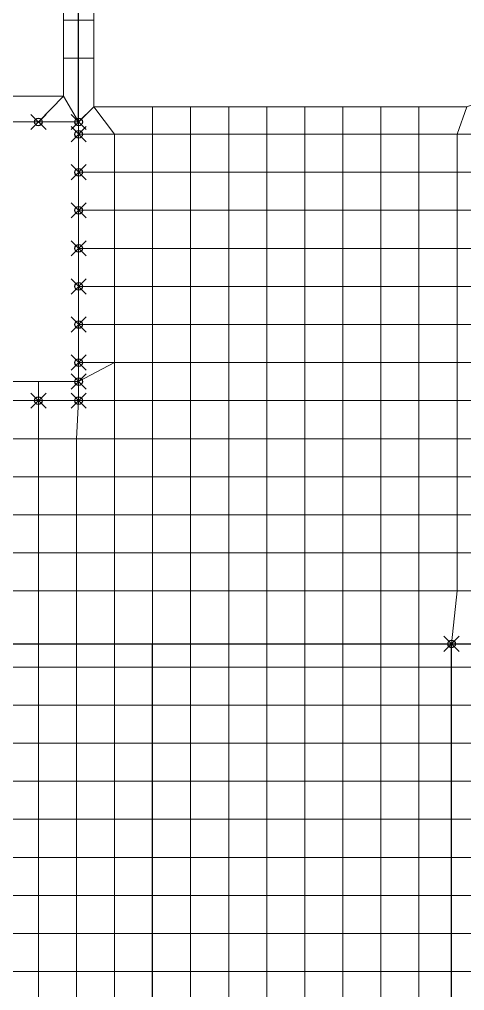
# Model space of a CAD drawing. Header units: inches. Extents: x 0 to 43.9, y -17.3 to 19.6.
# Drawn here: x 16.62 to 19.55, y 6.62 to 13 of the extents above; entities that cross this region are included whole.
import ezdxf

# ---------------------------------------------------------------- set-up
doc = ezdxf.new("R2010")
doc.units = ezdxf.units.IN
doc.header["$MEASUREMENT"] = 0
doc.header["$PDMODE"] = 35
doc.header["$PDSIZE"] = 0.05
doc.layers.add('POINTS', color=5, linetype='Continuous')
for name, color, linetype, lineweight in [('SAP.Beam 25X60', 150, 'Continuous', 30), ('SAP.Deck', 41, 'Continuous', 15), ('SAP.Slab 30cm', 11, 'Continuous', 15), ('SAP.Steel BeaM', 130, 'Continuous', 30), ('SAP.Wall', 190, 'Continuous', 30), ('SAP.WL Load', 104, 'Continuous', 20)]:
    doc.layers.add(name, color=color, linetype=linetype, lineweight=lineweight)

msp = doc.modelspace()

# ---------------------------------------------------------------- linework, layer by layer
at = {"layer": 'POINTS'}
msp.add_point((19.4639, 8.90204), dxfattribs=at)
at = {"layer": 'SAP.Beam 25X60'}
msp.add_line((17.0139, 12.3304), (17.0139, 16.40195), dxfattribs=at)
at = {"layer": 'SAP.Deck'}
for points in [[(16.5, 8.75), (16.75, 8.75), (16.75, 8.90204), (16.5, 8.90204)], [(16.75, 8.75), (17, 8.75), (17, 8.90204), (16.75, 8.90204)], [(17, 8.75), (17.25, 8.75), (17.25, 8.90204), (17, 8.90204)], [(17.25, 8.75), (17.5, 8.75), (17.5, 8.90204), (17.25, 8.90204)], [(17.5, 8.75), (17.75, 8.75), (17.75, 8.90204), (17.5, 8.90204)], [(17.75, 8.75), (18, 8.75), (18, 8.90204), (17.75, 8.90204)], [(18, 8.75), (18.25, 8.75), (18.25, 8.90204), (18, 8.90204)], [(18.25, 8.75), (18.5, 8.75), (18.5, 8.90204), (18.25, 8.90204)], [(18.5, 8.75), (18.75, 8.75), (18.75, 8.90204), (18.5, 8.90204)], [(18.75, 8.75), (19, 8.75), (19, 8.90204), (18.75, 8.90204)], [(19, 8.75), (19.25, 8.75), (19.25, 8.90204), (19, 8.90204)], [(19.25, 8.75), (19.4639, 8.75), (19.4639, 8.90204), (19.25, 8.90204)], [(19.4639, 8.75), (19.75, 8.75), (19.75, 8.90204), (19.4639, 8.90204)], [(16.5, 8.5), (16.75, 8.5), (16.75, 8.75), (16.5, 8.75)], [(16.75, 8.5), (17, 8.5), (17, 8.75), (16.75, 8.75)], [(17, 8.5), (17.25, 8.5), (17.25, 8.75), (17, 8.75)], [(17.25, 8.5), (17.5, 8.5), (17.5, 8.75), (17.25, 8.75)], [(17.5, 8.5), (17.75, 8.5), (17.75, 8.75), (17.5, 8.75)], [(17.75, 8.5), (18, 8.5), (18, 8.75), (17.75, 8.75)], [(18, 8.5), (18.25, 8.5), (18.25, 8.75), (18, 8.75)], [(18.25, 8.5), (18.5, 8.5), (18.5, 8.75), (18.25, 8.75)], [(18.5, 8.5), (18.75, 8.5), (18.75, 8.75), (18.5, 8.75)], [(18.75, 8.5), (19, 8.5), (19, 8.75), (18.75, 8.75)], [(19, 8.5), (19.25, 8.5), (19.25, 8.75), (19, 8.75)], [(19.25, 8.5), (19.4639, 8.5), (19.4639, 8.75), (19.25, 8.75)], [(19.4639, 8.5), (19.75, 8.5), (19.75, 8.75), (19.4639, 8.75)], [(16.5, 8.25), (16.75, 8.25), (16.75, 8.5), (16.5, 8.5)], [(16.75, 8.25), (17, 8.25), (17, 8.5), (16.75, 8.5)], [(17, 8.25), (17.25, 8.25), (17.25, 8.5), (17, 8.5)], [(17.25, 8.25), (17.5, 8.25), (17.5, 8.5), (17.25, 8.5)], [(17.5, 8.25), (17.75, 8.25), (17.75, 8.5), (17.5, 8.5)], [(17.75, 8.25), (18, 8.25), (18, 8.5), (17.75, 8.5)], [(18, 8.25), (18.25, 8.25), (18.25, 8.5), (18, 8.5)], [(18.25, 8.25), (18.5, 8.25), (18.5, 8.5), (18.25, 8.5)], [(18.5, 8.25), (18.75, 8.25), (18.75, 8.5), (18.5, 8.5)], [(18.75, 8.25), (19, 8.25), (19, 8.5), (18.75, 8.5)], [(19, 8.25), (19.25, 8.25), (19.25, 8.5), (19, 8.5)], [(19.25, 8.25), (19.4639, 8.25), (19.4639, 8.5), (19.25, 8.5)], [(19.4639, 8.25), (19.75, 8.25), (19.75, 8.5), (19.4639, 8.5)], [(16.5, 8), (16.75, 8), (16.75, 8.25), (16.5, 8.25)], [(16.75, 8), (17, 8), (17, 8.25), (16.75, 8.25)], [(17, 8), (17.25, 8), (17.25, 8.25), (17, 8.25)], [(17.25, 8), (17.5, 8), (17.5, 8.25), (17.25, 8.25)], [(17.5, 8), (17.75, 8), (17.75, 8.25), (17.5, 8.25)], [(17.75, 8), (18, 8), (18, 8.25), (17.75, 8.25)], [(18, 8), (18.25, 8), (18.25, 8.25), (18, 8.25)], [(18.25, 8), (18.5, 8), (18.5, 8.25), (18.25, 8.25)], [(18.5, 8), (18.75, 8), (18.75, 8.25), (18.5, 8.25)], [(18.75, 8), (19, 8), (19, 8.25), (18.75, 8.25)], [(19, 8), (19.25, 8), (19.25, 8.25), (19, 8.25)], [(19.25, 8), (19.4639, 8), (19.4639, 8.25), (19.25, 8.25)], [(19.4639, 8), (19.75, 8), (19.75, 8.25), (19.4639, 8.25)], [(16.5, 7.75), (16.75, 7.75), (16.75, 8), (16.5, 8)], [(16.75, 7.75), (17, 7.75), (17, 8), (16.75, 8)], [(17, 7.75), (17.25, 7.75), (17.25, 8), (17, 8)], [(17.25, 7.75), (17.5, 7.75), (17.5, 8), (17.25, 8)], [(17.5, 7.75), (17.75, 7.75), (17.75, 8), (17.5, 8)], [(17.75, 7.75), (18, 7.75), (18, 8), (17.75, 8)], [(18, 7.75), (18.25, 7.75), (18.25, 8), (18, 8)], [(18.25, 7.75), (18.5, 7.75), (18.5, 8), (18.25, 8)], [(18.5, 7.75), (18.75, 7.75), (18.75, 8), (18.5, 8)], [(18.75, 7.75), (19, 7.75), (19, 8), (18.75, 8)], [(19, 7.75), (19.25, 7.75), (19.25, 8), (19, 8)], [(19.25, 7.75), (19.4639, 7.75), (19.4639, 8), (19.25, 8)], [(19.4639, 7.75), (19.75, 7.75), (19.75, 8), (19.4639, 8)], [(16.5, 7.5), (16.75, 7.5), (16.75, 7.75), (16.5, 7.75)], [(16.75, 7.5), (17, 7.5), (17, 7.75), (16.75, 7.75)], [(17, 7.5), (17.25, 7.5), (17.25, 7.75), (17, 7.75)], [(17.25, 7.5), (17.5, 7.5), (17.5, 7.75), (17.25, 7.75)], [(17.5, 7.5), (17.75, 7.5), (17.75, 7.75), (17.5, 7.75)], [(17.75, 7.5), (18, 7.5), (18, 7.75), (17.75, 7.75)], [(18, 7.5), (18.25, 7.5), (18.25, 7.75), (18, 7.75)], [(18.25, 7.5), (18.5, 7.5), (18.5, 7.75), (18.25, 7.75)], [(18.5, 7.5), (18.75, 7.5), (18.75, 7.75), (18.5, 7.75)], [(18.75, 7.5), (19, 7.5), (19, 7.75), (18.75, 7.75)], [(19, 7.5), (19.25, 7.5), (19.25, 7.75), (19, 7.75)], [(19.25, 7.5), (19.4639, 7.5), (19.4639, 7.75), (19.25, 7.75)], [(19.4639, 7.5), (19.75, 7.5), (19.75, 7.75), (19.4639, 7.75)], [(16.5, 7.25), (16.75, 7.25), (16.75, 7.5), (16.5, 7.5)], [(16.75, 7.25), (17, 7.25), (17, 7.5), (16.75, 7.5)], [(17, 7.25), (17.25, 7.25), (17.25, 7.5), (17, 7.5)], [(17.25, 7.25), (17.5, 7.25), (17.5, 7.5), (17.25, 7.5)], [(17.5, 7.25), (17.75, 7.25), (17.75, 7.5), (17.5, 7.5)], [(17.75, 7.25), (18, 7.25), (18, 7.5), (17.75, 7.5)], [(18, 7.25), (18.25, 7.25), (18.25, 7.5), (18, 7.5)], [(18.25, 7.25), (18.5, 7.25), (18.5, 7.5), (18.25, 7.5)], [(18.5, 7.25), (18.75, 7.25), (18.75, 7.5), (18.5, 7.5)], [(18.75, 7.25), (19, 7.25), (19, 7.5), (18.75, 7.5)], [(19, 7.25), (19.25, 7.25), (19.25, 7.5), (19, 7.5)], [(19.25, 7.25), (19.4639, 7.25), (19.4639, 7.5), (19.25, 7.5)], [(19.4639, 7.25), (19.75, 7.25), (19.75, 7.5), (19.4639, 7.5)], [(16.5, 7), (16.75, 7), (16.75, 7.25), (16.5, 7.25)], [(16.75, 7), (17, 7), (17, 7.25), (16.75, 7.25)], [(17, 7), (17.25, 7), (17.25, 7.25), (17, 7.25)], [(17.25, 7), (17.5, 7), (17.5, 7.25), (17.25, 7.25)], [(17.5, 7), (17.75, 7), (17.75, 7.25), (17.5, 7.25)], [(17.75, 7), (18, 7), (18, 7.25), (17.75, 7.25)], [(18, 7), (18.25, 7), (18.25, 7.25), (18, 7.25)], [(18.25, 7), (18.5, 7), (18.5, 7.25), (18.25, 7.25)], [(18.5, 7), (18.75, 7), (18.75, 7.25), (18.5, 7.25)], [(18.75, 7), (19, 7), (19, 7.25), (18.75, 7.25)], [(19, 7), (19.25, 7), (19.25, 7.25), (19, 7.25)], [(19.25, 7), (19.4639, 7), (19.4639, 7.25), (19.25, 7.25)], [(19.4639, 7), (19.75, 7), (19.75, 7.25), (19.4639, 7.25)], [(16.5, 6.75), (16.75, 6.75), (16.75, 7), (16.5, 7)], [(16.75, 6.75), (17, 6.75), (17, 7), (16.75, 7)], [(17, 6.75), (17.25, 6.75), (17.25, 7), (17, 7)], [(17.25, 6.75), (17.5, 6.75), (17.5, 7), (17.25, 7)], [(17.5, 6.75), (17.75, 6.75), (17.75, 7), (17.5, 7)], [(17.75, 6.75), (18, 6.75), (18, 7), (17.75, 7)], [(18, 6.75), (18.25, 6.75), (18.25, 7), (18, 7)], [(18.25, 6.75), (18.5, 6.75), (18.5, 7), (18.25, 7)], [(18.5, 6.75), (18.75, 6.75), (18.75, 7), (18.5, 7)], [(18.75, 6.75), (19, 6.75), (19, 7), (18.75, 7)], [(19, 6.75), (19.25, 6.75), (19.25, 7), (19, 7)], [(19.25, 6.75), (19.4639, 6.75), (19.4639, 7), (19.25, 7)], [(19.4639, 6.75), (19.75, 6.75), (19.75, 7), (19.4639, 7)], [(16.5, 6.5), (16.75, 6.5), (16.75, 6.75), (16.5, 6.75)], [(16.75, 6.5), (17, 6.5), (17, 6.75), (16.75, 6.75)], [(17, 6.5), (17.25, 6.5), (17.25, 6.75), (17, 6.75)], [(17.25, 6.5), (17.5, 6.5), (17.5, 6.75), (17.25, 6.75)], [(17.5, 6.5), (17.75, 6.5), (17.75, 6.75), (17.5, 6.75)], [(17.75, 6.5), (18, 6.5), (18, 6.75), (17.75, 6.75)], [(18, 6.5), (18.25, 6.5), (18.25, 6.75), (18, 6.75)], [(18.25, 6.5), (18.5, 6.5), (18.5, 6.75), (18.25, 6.75)], [(18.5, 6.5), (18.75, 6.5), (18.75, 6.75), (18.5, 6.75)], [(18.75, 6.5), (19, 6.5), (19, 6.75), (18.75, 6.75)], [(19, 6.5), (19.25, 6.5), (19.25, 6.75), (19, 6.75)], [(19.25, 6.5), (19.4639, 6.5), (19.4639, 6.75), (19.25, 6.75)], [(19.4639, 6.5), (19.75, 6.5), (19.75, 6.75), (19.4639, 6.75)]]:
    msp.add_3dface(points, dxfattribs=at)
at = {"layer": 'SAP.Slab 30cm'}
for points in [[(16.9139, 13), (17.0139, 13), (17.0139, 13.25), (16.9139, 13.25)], [(17.0139, 13), (17.1139, 13), (17.1139, 13.25), (17.0139, 13.25)], [(16.9139, 12.75), (17.0139, 12.75), (17.0139, 13), (16.9139, 13)], [(17.0139, 12.75), (17.1139, 12.75), (17.1139, 13), (17.0139, 13)], [(16.9139, 12.5), (17.0139, 12.3304), (17.0139, 12.75), (16.9139, 12.75)], [(17.0139, 12.3304), (17.1139, 12.4304), (17.1139, 12.75), (17.0139, 12.75)], [(16.5, 12.3304), (16.75, 12.3304), (16.9139, 12.5), (16.5, 12.5)], [(16.75, 12.3304), (17.0139, 12.3304), (17.0139, 12.3304), (16.9139, 12.5)], [(19.5, 12.25), (19.75, 12.25), (19.75, 12.5), (19.5639, 12.4304)], [(17.0139, 12.25), (17.25, 12.25), (17.1139, 12.4304), (17.0139, 12.3304)], [(17.25, 12.25), (17.5, 12.25), (17.5, 12.4304), (17.1139, 12.4304)], [(17.5, 12.25), (17.75, 12.25), (17.75, 12.4304), (17.5, 12.4304)], [(17.75, 12.25), (18, 12.25), (18, 12.4304), (17.75, 12.4304)], [(18, 12.25), (18.25, 12.25), (18.25, 12.4304), (18, 12.4304)], [(18.25, 12.25), (18.5, 12.25), (18.5, 12.4304), (18.25, 12.4304)], [(18.5, 12.25), (18.75, 12.25), (18.75, 12.4304), (18.5, 12.4304)], [(18.75, 12.25), (19, 12.25), (19, 12.4304), (18.75, 12.4304)], [(19, 12.25), (19.25, 12.25), (19.25, 12.4304), (19, 12.4304)], [(19.25, 12.25), (19.5, 12.25), (19.5639, 12.4304), (19.25, 12.4304)], [(17.0139, 12), (17.25, 12), (17.25, 12.25), (17.0139, 12.25)], [(17.25, 12), (17.5, 12), (17.5, 12.25), (17.25, 12.25)], [(17.5, 12), (17.75, 12), (17.75, 12.25), (17.5, 12.25)], [(17.75, 12), (18, 12), (18, 12.25), (17.75, 12.25)], [(18, 12), (18.25, 12), (18.25, 12.25), (18, 12.25)], [(18.25, 12), (18.5, 12), (18.5, 12.25), (18.25, 12.25)], [(18.5, 12), (18.75, 12), (18.75, 12.25), (18.5, 12.25)], [(18.75, 12), (19, 12), (19, 12.25), (18.75, 12.25)], [(19, 12), (19.25, 12), (19.25, 12.25), (19, 12.25)], [(19.25, 12), (19.5, 12), (19.5, 12.25), (19.25, 12.25)], [(19.5, 12), (19.75, 12), (19.75, 12.25), (19.5, 12.25)], [(17.0139, 11.75), (17.25, 11.75), (17.25, 12), (17.0139, 12)], [(17.25, 11.75), (17.5, 11.75), (17.5, 12), (17.25, 12)], [(17.5, 11.75), (17.75, 11.75), (17.75, 12), (17.5, 12)], [(17.75, 11.75), (18, 11.75), (18, 12), (17.75, 12)], [(18, 11.75), (18.25, 11.75), (18.25, 12), (18, 12)], [(18.25, 11.75), (18.5, 11.75), (18.5, 12), (18.25, 12)], [(18.5, 11.75), (18.75, 11.75), (18.75, 12), (18.5, 12)], [(18.75, 11.75), (19, 11.75), (19, 12), (18.75, 12)], [(19, 11.75), (19.25, 11.75), (19.25, 12), (19, 12)], [(19.25, 11.75), (19.5, 11.75), (19.5, 12), (19.25, 12)], [(19.5, 11.75), (19.75, 11.75), (19.75, 12), (19.5, 12)], [(17.0139, 11.5), (17.25, 11.5), (17.25, 11.75), (17.0139, 11.75)], [(17.25, 11.5), (17.5, 11.5), (17.5, 11.75), (17.25, 11.75)], [(17.5, 11.5), (17.75, 11.5), (17.75, 11.75), (17.5, 11.75)], [(17.75, 11.5), (18, 11.5), (18, 11.75), (17.75, 11.75)], [(18, 11.5), (18.25, 11.5), (18.25, 11.75), (18, 11.75)], [(18.25, 11.5), (18.5, 11.5), (18.5, 11.75), (18.25, 11.75)], [(18.5, 11.5), (18.75, 11.5), (18.75, 11.75), (18.5, 11.75)], [(18.75, 11.5), (19, 11.5), (19, 11.75), (18.75, 11.75)], [(19, 11.5), (19.25, 11.5), (19.25, 11.75), (19, 11.75)], [(19.25, 11.5), (19.5, 11.5), (19.5, 11.75), (19.25, 11.75)], [(19.5, 11.5), (19.75, 11.5), (19.75, 11.75), (19.5, 11.75)], [(17.0139, 11.25), (17.25, 11.25), (17.25, 11.5), (17.0139, 11.5)], [(17.25, 11.25), (17.5, 11.25), (17.5, 11.5), (17.25, 11.5)], [(17.5, 11.25), (17.75, 11.25), (17.75, 11.5), (17.5, 11.5)], [(17.75, 11.25), (18, 11.25), (18, 11.5), (17.75, 11.5)], [(18, 11.25), (18.25, 11.25), (18.25, 11.5), (18, 11.5)], [(18.25, 11.25), (18.5, 11.25), (18.5, 11.5), (18.25, 11.5)], [(18.5, 11.25), (18.75, 11.25), (18.75, 11.5), (18.5, 11.5)], [(18.75, 11.25), (19, 11.25), (19, 11.5), (18.75, 11.5)], [(19, 11.25), (19.25, 11.25), (19.25, 11.5), (19, 11.5)], [(19.25, 11.25), (19.5, 11.25), (19.5, 11.5), (19.25, 11.5)], [(19.5, 11.25), (19.75, 11.25), (19.75, 11.5), (19.5, 11.5)], [(17.0139, 11), (17.25, 11), (17.25, 11.25), (17.0139, 11.25)], [(17.25, 11), (17.5, 11), (17.5, 11.25), (17.25, 11.25)], [(17.5, 11), (17.75, 11), (17.75, 11.25), (17.5, 11.25)], [(17.75, 11), (18, 11), (18, 11.25), (17.75, 11.25)], [(18, 11), (18.25, 11), (18.25, 11.25), (18, 11.25)], [(18.25, 11), (18.5, 11), (18.5, 11.25), (18.25, 11.25)], [(18.5, 11), (18.75, 11), (18.75, 11.25), (18.5, 11.25)], [(18.75, 11), (19, 11), (19, 11.25), (18.75, 11.25)], [(19, 11), (19.25, 11), (19.25, 11.25), (19, 11.25)], [(19.25, 11), (19.5, 11), (19.5, 11.25), (19.25, 11.25)], [(19.5, 11), (19.75, 11), (19.75, 11.25), (19.5, 11.25)], [(17.0139, 10.75), (17.25, 10.75), (17.25, 11), (17.0139, 11)], [(17.25, 10.75), (17.5, 10.75), (17.5, 11), (17.25, 11)], [(17.5, 10.75), (17.75, 10.75), (17.75, 11), (17.5, 11)], [(17.75, 10.75), (18, 10.75), (18, 11), (17.75, 11)], [(18, 10.75), (18.25, 10.75), (18.25, 11), (18, 11)], [(18.25, 10.75), (18.5, 10.75), (18.5, 11), (18.25, 11)], [(18.5, 10.75), (18.75, 10.75), (18.75, 11), (18.5, 11)], [(18.75, 10.75), (19, 10.75), (19, 11), (18.75, 11)], [(19, 10.75), (19.25, 10.75), (19.25, 11), (19, 11)], [(19.25, 10.75), (19.5, 10.75), (19.5, 11), (19.25, 11)], [(19.5, 10.75), (19.75, 10.75), (19.75, 11), (19.5, 11)], [(17.0139, 10.5), (17.25, 10.5), (17.25, 10.75), (17.0139, 10.625)], [(17.0139, 10.625), (17.25, 10.75), (17.0139, 10.75), (17.0139, 10.625)], [(17.25, 10.5), (17.5, 10.5), (17.5, 10.75), (17.25, 10.75)], [(17.5, 10.5), (17.75, 10.5), (17.75, 10.75), (17.5, 10.75)], [(17.75, 10.5), (18, 10.5), (18, 10.75), (17.75, 10.75)], [(18, 10.5), (18.25, 10.5), (18.25, 10.75), (18, 10.75)], [(18.25, 10.5), (18.5, 10.5), (18.5, 10.75), (18.25, 10.75)], [(18.5, 10.5), (18.75, 10.5), (18.75, 10.75), (18.5, 10.75)], [(18.75, 10.5), (19, 10.5), (19, 10.75), (18.75, 10.75)], [(19, 10.5), (19.25, 10.5), (19.25, 10.75), (19, 10.75)], [(19.25, 10.5), (19.5, 10.5), (19.5, 10.75), (19.25, 10.75)], [(19.5, 10.5), (19.75, 10.5), (19.75, 10.75), (19.5, 10.75)], [(16.5, 10.5), (16.75, 10.5), (16.75, 10.625), (16.5, 10.625)], [(16.75, 10.5), (17.0139, 10.5), (17.0139, 10.625), (16.75, 10.625)], [(16.5, 10.25), (16.75, 10.25), (16.75, 10.5), (16.5, 10.5)], [(16.75, 10.25), (17, 10.25), (17.0139, 10.5), (16.75, 10.5)], [(17, 10.25), (17.25, 10.25), (17.25, 10.5), (17.0139, 10.5)], [(17.25, 10.25), (17.5, 10.25), (17.5, 10.5), (17.25, 10.5)], [(17.5, 10.25), (17.75, 10.25), (17.75, 10.5), (17.5, 10.5)], [(17.75, 10.25), (18, 10.25), (18, 10.5), (17.75, 10.5)], [(18, 10.25), (18.25, 10.25), (18.25, 10.5), (18, 10.5)], [(18.25, 10.25), (18.5, 10.25), (18.5, 10.5), (18.25, 10.5)], [(18.5, 10.25), (18.75, 10.25), (18.75, 10.5), (18.5, 10.5)], [(18.75, 10.25), (19, 10.25), (19, 10.5), (18.75, 10.5)], [(19, 10.25), (19.25, 10.25), (19.25, 10.5), (19, 10.5)], [(19.25, 10.25), (19.5, 10.25), (19.5, 10.5), (19.25, 10.5)], [(19.5, 10.25), (19.75, 10.25), (19.75, 10.5), (19.5, 10.5)], [(16.5, 10), (16.75, 10), (16.75, 10.25), (16.5, 10.25)], [(16.75, 10), (17, 10), (17, 10.25), (16.75, 10.25)], [(17, 10), (17.25, 10), (17.25, 10.25), (17, 10.25)], [(17.25, 10), (17.5, 10), (17.5, 10.25), (17.25, 10.25)], [(17.5, 10), (17.75, 10), (17.75, 10.25), (17.5, 10.25)], [(17.75, 10), (18, 10), (18, 10.25), (17.75, 10.25)], [(18, 10), (18.25, 10), (18.25, 10.25), (18, 10.25)], [(18.25, 10), (18.5, 10), (18.5, 10.25), (18.25, 10.25)], [(18.5, 10), (18.75, 10), (18.75, 10.25), (18.5, 10.25)], [(18.75, 10), (19, 10), (19, 10.25), (18.75, 10.25)], [(19, 10), (19.25, 10), (19.25, 10.25), (19, 10.25)], [(19.25, 10), (19.5, 10), (19.5, 10.25), (19.25, 10.25)], [(19.5, 10), (19.75, 10), (19.75, 10.25), (19.5, 10.25)], [(16.5, 9.75), (16.75, 9.75), (16.75, 10), (16.5, 10)], [(16.75, 9.75), (17, 9.75), (17, 10), (16.75, 10)], [(17, 9.75), (17.25, 9.75), (17.25, 10), (17, 10)], [(17.25, 9.75), (17.5, 9.75), (17.5, 10), (17.25, 10)], [(17.5, 9.75), (17.75, 9.75), (17.75, 10), (17.5, 10)], [(17.75, 9.75), (18, 9.75), (18, 10), (17.75, 10)], [(18, 9.75), (18.25, 9.75), (18.25, 10), (18, 10)], [(18.25, 9.75), (18.5, 9.75), (18.5, 10), (18.25, 10)], [(18.5, 9.75), (18.75, 9.75), (18.75, 10), (18.5, 10)], [(18.75, 9.75), (19, 9.75), (19, 10), (18.75, 10)], [(19, 9.75), (19.25, 9.75), (19.25, 10), (19, 10)], [(19.25, 9.75), (19.5, 9.75), (19.5, 10), (19.25, 10)], [(19.5, 9.75), (19.75, 9.75), (19.75, 10), (19.5, 10)], [(16.5, 9.5), (16.75, 9.5), (16.75, 9.75), (16.5, 9.75)], [(16.75, 9.5), (17, 9.5), (17, 9.75), (16.75, 9.75)], [(17, 9.5), (17.25, 9.5), (17.25, 9.75), (17, 9.75)], [(17.25, 9.5), (17.5, 9.5), (17.5, 9.75), (17.25, 9.75)], [(17.5, 9.5), (17.75, 9.5), (17.75, 9.75), (17.5, 9.75)], [(17.75, 9.5), (18, 9.5), (18, 9.75), (17.75, 9.75)], [(18, 9.5), (18.25, 9.5), (18.25, 9.75), (18, 9.75)], [(18.25, 9.5), (18.5, 9.5), (18.5, 9.75), (18.25, 9.75)], [(18.5, 9.5), (18.75, 9.5), (18.75, 9.75), (18.5, 9.75)], [(18.75, 9.5), (19, 9.5), (19, 9.75), (18.75, 9.75)], [(19, 9.5), (19.25, 9.5), (19.25, 9.75), (19, 9.75)], [(19.25, 9.5), (19.5, 9.5), (19.5, 9.75), (19.25, 9.75)], [(19.5, 9.5), (19.75, 9.5), (19.75, 9.75), (19.5, 9.75)], [(16.5, 9.25), (16.75, 9.25), (16.75, 9.5), (16.5, 9.5)], [(16.75, 9.25), (17, 9.25), (17, 9.5), (16.75, 9.5)], [(17, 9.25), (17.25, 9.25), (17.25, 9.5), (17, 9.5)], [(17.25, 9.25), (17.5, 9.25), (17.5, 9.5), (17.25, 9.5)], [(17.5, 9.25), (17.75, 9.25), (17.75, 9.5), (17.5, 9.5)], [(17.75, 9.25), (18, 9.25), (18, 9.5), (17.75, 9.5)], [(18, 9.25), (18.25, 9.25), (18.25, 9.5), (18, 9.5)], [(18.25, 9.25), (18.5, 9.25), (18.5, 9.5), (18.25, 9.5)], [(18.5, 9.25), (18.75, 9.25), (18.75, 9.5), (18.5, 9.5)], [(18.75, 9.25), (19, 9.25), (19, 9.5), (18.75, 9.5)], [(19, 9.25), (19.25, 9.25), (19.25, 9.5), (19, 9.5)], [(19.25, 9.25), (19.5, 9.25), (19.5, 9.5), (19.25, 9.5)], [(19.5, 9.25), (19.75, 9.25), (19.75, 9.5), (19.5, 9.5)], [(16.5, 8.90204), (16.75, 8.90204), (16.75, 9.25), (16.5, 9.25)], [(16.75, 8.90204), (17, 8.90204), (17, 9.25), (16.75, 9.25)], [(17, 8.90204), (17.25, 8.90204), (17.25, 9.25), (17, 9.25)], [(17.25, 8.90204), (17.5, 8.90204), (17.5, 9.25), (17.25, 9.25)], [(17.5, 8.90204), (17.75, 8.90204), (17.75, 9.25), (17.5, 9.25)], [(17.75, 8.90204), (18, 8.90204), (18, 9.25), (17.75, 9.25)], [(18, 8.90204), (18.25, 8.90204), (18.25, 9.25), (18, 9.25)], [(18.25, 8.90204), (18.5, 8.90204), (18.5, 9.25), (18.25, 9.25)], [(18.5, 8.90204), (18.75, 8.90204), (18.75, 9.25), (18.5, 9.25)], [(18.75, 8.90204), (19, 8.90204), (19, 9.25), (18.75, 9.25)], [(19, 8.90204), (19.25, 8.90204), (19.25, 9.25), (19, 9.25)], [(19.25, 8.90204), (19.4639, 8.90204), (19.5, 9.25), (19.25, 9.25)], [(19.4639, 8.90204), (19.75, 8.90204), (19.75, 9.25), (19.5, 9.25)]]:
    msp.add_3dface(points, dxfattribs=at)
at = {"layer": 'SAP.Steel BeaM'}
for p, q in [((13.7139, 8.90204), (25.2139, 8.90204)), ((17.5, 1.5612), (17.5, 8.90204)), ((19.4639, 1.5612), (19.4639, 8.90204))]:
    msp.add_line(p, q, dxfattribs=at)
at = {"layer": 'SAP.Wall'}
for p in [(16.75, 12.3304), (17.0139, 12.3304), (17.0139, 12.25), (17.0139, 12), (17.0139, 11.75), (17.0139, 11.5), (17.0139, 11.25), (17.0139, 11), (17.0139, 11), (17.0139, 10.75), (17.0139, 10.625), (16.75, 10.5), (17.0139, 10.5)]:
    msp.add_point(p, dxfattribs=at)
at = {"layer": 'SAP.WL Load'}
msp.add_line((7, 9.25004), (28.5, 9.25), dxfattribs=at)

doc.saveas('drawing.dxf')
